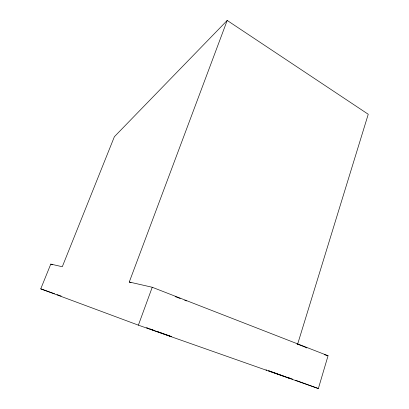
<?xml version="1.0" encoding="UTF-8"?>
<svg xmlns="http://www.w3.org/2000/svg" width="409" height="409" viewBox="0 0 409 409"><rect width="100%" height="100%" fill="white"/><g stroke="black" fill="none" stroke-linecap="round" stroke-linejoin="round"><path stroke-width="0.61" d="M227.199 20.45L114.377 136.718L62.296 266.734L50.777 264.107L40.752 288.856L138.385 325.16L318.36 388.55L328.054 355.733L152.235 287.261L129.275 282.021L227.199 20.45L368.248 114.259L297.583 344.306M138.385 325.16L152.235 287.261M324.378 354.675L328.054 355.733M170.64 336.387L171.586 336.709M146.514 327.727L147.526 328.074M287.701 377.65L289.792 378.34M170.164 336.229L152.22 329.869M150.267 329.025L153.068 330.007M268.928 370.851L270.553 371.423M40.752 288.856L54.555 293.739M56.953 294.592L61.156 296.075M271.085 371.607L272.675 372.17M153.6 330.196L154.658 330.569M285.513 376.883L268.411 370.759M273.202 372.359L276.162 373.412M157.368 331.53L159.04 332.123M276.673 373.591L278.212 374.143M159.602 332.323L162.363 333.309M279.24 374.511L284.408 376.367M162.915 333.509L164.444 334.056M166.494 334.797L168.058 335.36M284.955 376.566L286.653 377.18M151.693 329.68L147.133 328.018M287.21 377.205L292.604 379.169M295.6 380.258L318.36 388.55M287.22 377.384L288.872 377.993M168.58 335.549L170.563 336.275M170.967 336.428L171.775 336.73M50.777 264.107L52.567 264.776M266.029 369.874L266.837 370.181M129.275 282.021L131.054 282.711M175.134 296.597A23.022 1.232 19.6 0 1 176.857 297.231M177.419 297.44A23.022 1.232 19.6 0 1 180.2 298.483M184.745 300.257A23.022 1.232 19.6 0 1 186.427 300.942M297.031 343.979A21.028 0.971 19.1 0 1 300.937 345.462M301.505 345.682A21.028 0.971 19.1 0 1 304.061 346.714M304.5 346.893A21.028 0.971 19.1 0 1 306.873 347.962"/></g></svg>
